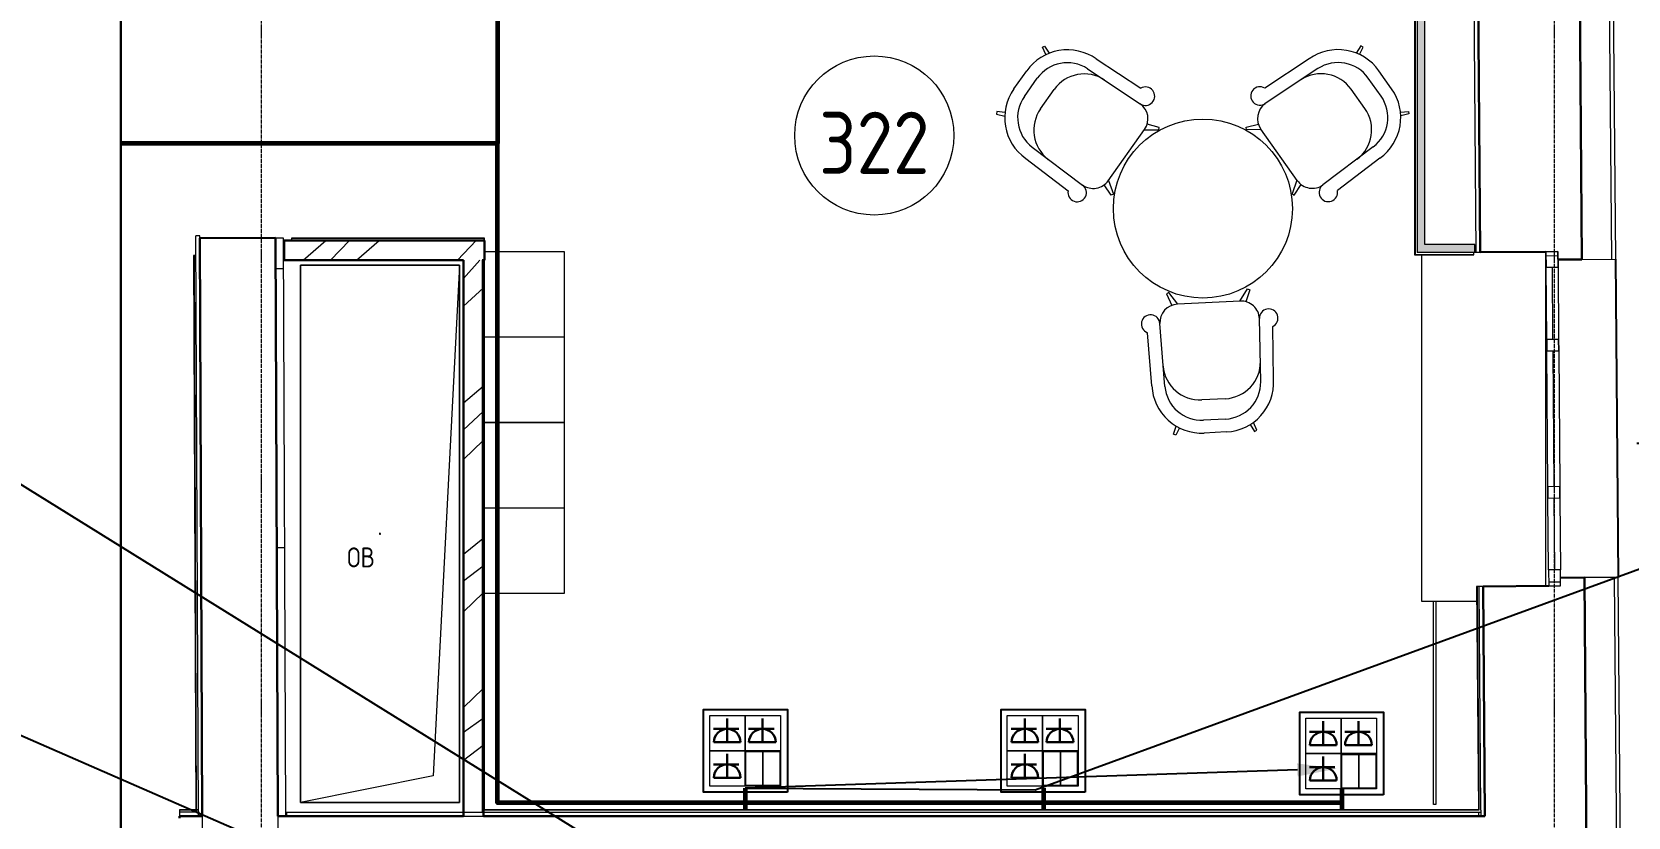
# Model space of a CAD drawing. Header units: millimetres. Extents: x -32 to 417638015, y -35 to 175284279.
# Drawn here: x 417179595 to 417187618, y 175252290 to 175256237 of the extents above; entities that cross this region are included whole.
import ezdxf
from ezdxf import colors
from ezdxf.entities.mleader import LeaderData, LeaderLine
from ezdxf.math import Vec2, Vec3

# ---------------------------------------------------------------- set-up
doc = ezdxf.new("R2010")
doc.units = ezdxf.units.MM
doc.linetypes.add('ADSK_Линия сетки', pattern=[25, 20, -2.5, 0, -2.5])
for name, color, linetype, lineweight in [('_ Окна', 7, 'Continuous', 9), ('_ЭМ_В полу', 26, 'Кабель в трубе', 60), ('_ЭМ_гофра', 5, 'Continuous', 60), ('_ЭМ_ТХобщее_слой', 7, 'Continuous', 30), ('Аннотация', 7, 'Continuous', 18), ('Обобщенные модели', 7, 'Continuous', 18), ('Окна', 7, 'Continuous', 9), ('Оси', 253, 'Continuous', 9), ('Перекрытие', 7, 'Continuous', 18), ('Стены внутренние', 7, 'Continuous', 18), ('Стены наружные', 7, 'Continuous', 18), ('Стены несущие', 7, 'Continuous', 30), ('Стены отделка', 7, 'Continuous', 30), ('Стены штриховка', 7, 'Continuous', 9), ('ТХ', 5, 'Continuous', 0), ('ШТРИХОВКА', 252, 'Continuous', 15), ('Электро', 250, 'Continuous', 25), ('ЭМ_Лоток 1_2', 162, 'Continuous', 30), ('ЭОМ_Кабель для СУП', 150, 'Continuous', 9)]:
    doc.layers.add(name, color=color, linetype=linetype, lineweight=lineweight)
for name, color, linetype in [('_ЭМ_Надписи', 7, 'Continuous'), ('ВНУТРЯНКА', 1, 'Continuous'), ('ЭОМ_Лотки рабочие', 5, 'Continuous')]:
    doc.layers.add(name, color=color, linetype=linetype)
doc.layers.add('PDF _ЭОМ _розетки', color=7, linetype='Continuous', true_color=0xeb0000)
doc.layers.add('Линии', color=7, linetype='Continuous', lineweight=9, true_color=0x00a600)
doc.styles.add('GOST Common', font='GOST_Common.ttf', dxfattribs={"width": 0.9, "height": 349.9999999999996})
doc.styles.add('GOST Common_4', font='GOST_Common.ttf', dxfattribs={"width": 0.9, "height": 199.9999999999999})
doc.styles.add('ЭОМ', font='isocpeur.ttf', dxfattribs={"width": 0.85, "height": 250})
doc.linetypes.add('Cable in the tray', pattern='A,5,[130,ltypeshp.shx,S=1,R=0,X=0,Y=0],1.5,[130,ltypeshp.shx,S=1.5,R=90,X=0,Y=-1],1,[130,ltypeshp.shx,S=1,R=0,X=0.5,Y=0],5', length=12.5)
doc.linetypes.add('Кабель в трубе', pattern='A,8,[133,ltypeshp.shx,S=1,R=0,X=10,Y=1.3],-3,[130,ltypeshp.shx,S=1.5,R=-45,X=-1.5,Y=0],8', length=19)
pattern_1 = [(45, (507.3426762534655, 158.9018102923892), (-381.6608851454391, 381.6608851454391), []), (45, (642.280676253431, 158.9018102923892), (0, 763.3217702908781), []), (45, (372.4046762534417, 158.9018102923892), (0, 763.3217702908781), [])]

# ---------------------------------------------------------------- blocks, each defined once
blk = doc.blocks.new('ТХ 3 этаж')
at = {"color": 8, "linetype": 'Continuous', "lineweight": 18}
for p, q in [((60293.27921065115, 24500.66796244739), (60304.51111787587, 24506.67214218201)), ((60310.90758052462, 24463.71810077346), (60293.27921065115, 24500.66796244739)), ((60304.51111787587, 24506.67214218201), (60327.99855019491, 24471.10585371801)), ((61893.7961666318, 24507.52319451264), (61870.30873431276, 24471.95690604864)), ((61887.39970398304, 24464.56915310409), (61905.02807385652, 24501.51901477802)), ((61905.02807385652, 24501.51901477802), (61893.7961666318, 24507.52319451264)), ((60520.64477244919, 24392.62479404488), (60784.67390108196, 24217.2372313824)), ((60563.75928009159, 24442.01661772846), (60787.52758590489, 24294.86242215749)), ((61634.54800441608, 24442.86767005909), (61410.77969860278, 24295.71347448812)), ((61677.66251205848, 24393.47584637551), (61413.63338342571, 24218.08828371303)), ((60149.89726463953, 24291.47676959343), (60214.30282572222, 24382.38518823049)), ((60202.99561198725, 24254.00345701497), (60267.26430011776, 24344.7186795458)), ((61995.31167252042, 24254.85450934561), (61931.0429843899, 24345.56973187643)), ((62048.41001986814, 24292.32782192406), (61984.00445878545, 24383.23624056112)), ((60284.21981367881, 24191.98885755538), (60352.70553259441, 24288.65641702065)), ((61914.08747082886, 24192.83990988601), (61845.60175191326, 24289.50746935129)), ((60064.49847018829, 24177.74405680055), (60062.55883675531, 24165.15661320265)), ((60062.55883675531, 24165.15661320265), (60103.90149145975, 24154.79296258779)), ((60105.20339366555, 24173.36673949193), (60064.49847018829, 24177.74405680055)), ((62093.10389084212, 24174.21779182256), (62133.80881431937, 24178.59510913119)), ((62135.74844775235, 24166.00766553328), (62094.40579304792, 24155.64401491842)), ((62133.80881431937, 24178.59510913119), (62135.74844775235, 24166.00766553328)), ((60624.27719264364, 23830.23506214382), (60806.75961571088, 24087.80891494924)), ((60805.59366874583, 24086.16318136628), (60879.04263448482, 24085.67425186257)), ((60880.98226791792, 24098.26169546047), (60819.57722853025, 24113.65452349128)), ((60879.04263448482, 24085.67425186257), (60880.98226791792, 24098.26169546047)), ((61317.32501658975, 24099.11274779111), (61378.73005597742, 24114.50557582197)), ((61319.26465002284, 24086.5253041932), (61317.32501658975, 24099.11274779111)), ((61392.71361576184, 24087.01423369691), (61319.26465002284, 24086.5253041932)), ((61574.03009186403, 23831.08611447446), (61391.54766879679, 24088.65996727988)), ((60241.82766645445, 23999.07458240242), (60494.84887621072, 23808.14934751467)), ((61956.47961805321, 23999.92563473305), (61703.45840829695, 23809.0003998453)), ((60209.52869413757, 23942.0203152239), (60422.5627397694, 23779.71471654536)), ((61988.7785903701, 23942.87136755453), (61775.74454473826, 23780.565768876)), ((60625.44313960866, 23831.88079572696), (60650.26189402206, 23762.75034621608)), ((61572.86414489901, 23832.73184805759), (61548.04539048561, 23763.60139854671)), ((60639.02998679754, 23756.74616648117), (60604.14478852006, 23809.57173754432)), ((60650.26189402206, 23762.75034621608), (60639.02998679754, 23756.74616648117)), ((61548.04539048561, 23763.60139854671), (61559.27729771013, 23757.5972188118)), ((61559.27729771013, 23757.5972188118), (61594.16249598761, 23810.42278987495)), ((60928.76339095135, 23267.22355068231), (60917.66922797516, 23260.96851574688)), ((60973.77513351287, 23209.18104339868), (60928.76339095135, 23267.22355068231)), ((61285.01815385694, 23224.72218498908), (61324.02400439093, 23286.95990059891)), ((61335.68608929517, 23281.84114197246), (61315.71966543485, 23221.76735455036)), ((61324.02400439093, 23286.95990059891), (61335.68608929517, 23281.84114197246)), ((60917.66922797516, 23260.96851574688), (60943.5206847825, 23203.18252957438)), ((61287.03254069615, 23224.82276835665), (60971.76074667374, 23209.08046003128)), ((60908.97338723569, 22795.76197365753), (60883.66383911583, 23111.72337110544)), ((61390.6809825953, 22819.8148373536), (61384.38962962208, 23136.72586079908)), ((60843.49758067136, 22799.12824322277), (60820.87671444906, 23065.98945878627)), ((61455.4957690677, 22829.68684173666), (61451.42030249552, 23097.474075437)), ((61212.82456524827, 22733.90729104611), (61094.50294772207, 22727.99919707782)), ((61214.27481864113, 22631.72569656034), (61103.23889383377, 22626.18139543146)), ((60952.9017893776, 22555.36469883606), (60966.34474089365, 22595.81105103972)), ((60964.56387428171, 22550.24594020925), (60952.9017893776, 22555.36469883606)), ((60982.71576296618, 22586.94145273196), (60964.56387428171, 22550.24594020925)), ((61217.63411866124, 22566.82270163688), (61106.36172077098, 22561.26659281633)), ((61338.10740528951, 22604.68704531528), (61359.82448772161, 22569.98229012603)), ((61370.91865069774, 22576.23732506158), (61353.51343667868, 22615.14335129177)), ((61359.82448772161, 22569.98229012603), (61370.91865069774, 22576.23732506158))]:
    blk.add_line(p, q, dxfattribs=at)
for centre, radius, start, end in [((60418.84676765588, 24237.47267579485), 250.6748101469468, 54.68370956190167, 144.6837095628657), ((61779.46051685179, 24238.32372812548), 250.6748101469469, 35.31629043713436, 125.3162904380984), ((60418.77833117978, 24237.3760777415), 185.6850445532813, 56.72911805275154, 144.6837095628657), ((61779.52895332788, 24238.22713007213), 185.6850445532814, 35.31629043713436, 123.2708819472485), ((60504.21956365631, 24181.31381521659), 185.6850445532813, 56.72911805275154, 144.6837095628657), ((61694.08772085136, 24182.16486754722), 185.6850445532814, 35.31629043713436, 123.2708819472485), ((60354.44120657313, 24146.56425715768), 250.6748101469753, 144.6837095628657, 234.6837095619017), ((60354.50964304917, 24146.66085521074), 185.6850445533098, 144.6837095628657, 232.6383010803621), ((60811.50955153294, 24255.11573914782), 46.42126113829191, 234.6837095619017, 121.1055310819368), ((61386.79773297472, 24255.96679147845), 46.42126113829192, 58.89446891806319, 305.3162904380983), ((61843.7976414585, 24147.51190754137), 185.6850445533098, 307.3616989196379, 35.31629043713436), ((61843.86607793454, 24147.41530948831), 250.6748101469753, 305.3162904380983, 35.31629043713436), ((60435.73384474081, 24084.64625575108), 185.6850445533098, 144.6837095628657, 232.6383010803621), ((60731.00260017984, 24141.48021585133), 92.84252227664066, 324.6837095628657, 54.68370956190167), ((61467.30468432783, 24142.33126818202), 92.8425222766407, 125.3162904380984, 215.3162904371343), ((61762.57343976686, 24085.49730808171), 185.6850445533098, 307.3616989196379, 35.31629043713436), ((60548.52017711267, 23883.90636304585), 92.84252227671172, 234.6837095619017, 324.6837095628657), ((61649.78710739499, 23884.75741537649), 92.84252227671175, 215.3162904371343, 305.3162904380983), ((60468.01322575947, 23770.27083974931), 46.42126113837718, 168.2618880432231, 54.68370956190167), ((61730.2940587482, 23771.12189207994), 46.42126113837719, 125.3162904380984, 11.73811195677688), ((60976.39083735773, 23116.35346178937), 92.84252227664068, 92.8585472988903, 182.8585472972248), ((61291.66263138014, 23132.09577011486), 92.84252227671173, 2.858547297224846, 92.8585472988903), ((61430.75312874303, 23139.04090614081), 46.42126113837718, 296.4367257740993, 182.8585472972248), ((60837.30033999501, 23109.40832576348), 46.42126113829192, 2.858547297224846, 249.2803688155149), ((61085.24276635409, 22913.45319356141), 185.6850445532814, 184.9039557861456, 272.8585472988903), ((61203.56438388045, 22919.36128752993), 185.6850445533098, 272.8585472988903, 0.8131388147195379), ((61093.86047592433, 22811.62948806933), 250.6748101469469, 182.8585472972248, 272.8585472988903), ((61093.97871246595, 22811.63539191528), 185.6850445532814, 184.9039557861456, 272.8585472988903), ((61205.01463727333, 22817.17969304399), 185.6850445533098, 272.8585472988903, 0.8131388147195379), ((61205.13287381467, 22817.18559688982), 250.6748101469753, 272.8585472988903, 2.858547297224846)]:
    blk.add_arc(centre, radius, start, end, dxfattribs=at)
at = {"layer": 'ТХ', "color": 8}
for p, q in [((57490.10884696437, 23044.63719221792), (57890.10884696437, 23044.63719221792)), ((57490.10884696437, 22184.63719221792), (57890.10884696437, 22184.63719221792))]:
    blk.add_line(p, q, dxfattribs=at)
for points in [[(57490.10884696437, 22614.63719221792), (57490.10884696437, 23474.63719221792), (57890.10884696437, 23474.63719221792), (57890.10884696437, 22614.63719221792)], [(57490.10884696437, 21754.63719221792), (57490.10884696437, 22614.63719221792), (57890.10884696437, 22614.63719221792), (57890.10884696437, 21754.63719221792)]]:
    blk.add_lwpolyline(points, close=True, dxfattribs=at)
blk.add_circle((61099.97568895406, 23690.21557389852), 450, dxfattribs=at)
blk = doc.blocks.new('План 3 этажа')
at = {"layer": 'Стены внутренние'}
for points in [[(55188.19472428726, 23588.35624628481), (55205.23716184869, 23588.35624628481), (55205.23716184869, 25943.30954436489), (55165.23716184875, 25943.30954436489), (55165.23716184875, 23588.35624628481)], [(55205.23716184869, 23588.35624628481), (55455.03544209868, 23588.74667752424), (55455.03544209868, 23628.35624628482), (55205.23716184869, 23628.35624628482)]]:
    blk.add_hatch(color=8, dxfattribs=at).paths.add_polyline_path(points)
at = {"layer": 'Стены внутренние', "lineweight": 9}
h = blk.add_hatch(dxfattribs=at)
h.set_pattern_fill('FP_1', color=8, style=0, pattern_type=2)
h.set_pattern_definition(pattern_1)
h.paths.add_polyline_path([(49489.60819975153, 23548.35624628481), (50479.21359309397, 23548.35624628481), (50479.21359309397, 23648.35624628479), (49471.70544925111, 23648.35624628481), (49471.70544925111, 23548.35624628481), (49480.22574752889, 23548.35624628481)])
h = blk.add_hatch(dxfattribs=at)
h.set_pattern_fill('FP_1', color=8, style=0, pattern_type=2)
h.set_pattern_definition(pattern_1)
h.paths.add_polyline_path([(50373.21359309397, 20754.47435484625), (50473.21359309397, 20754.47435484625), (50470.44617158605, 22274.47435484625), (50473.21359309397, 23548.35624628481), (50373.21359309397, 23548.35624628481), (50373.21359309397, 21881.00172603939)])
at = {"layer": '_ Окна', "color": 8, "lineweight": 18}
for p, q in [((55813.2985955655, 23591.57728544604), (55873.2966333274, 23592.06253251835)), ((55813.94559166192, 23511.5799017635), (55813.2985955655, 23591.57728544604)), ((55873.2966333274, 23592.06253251835), (55873.94362942382, 23512.06514883581)), ((55873.94362942382, 23512.06514883581), (55813.94559166192, 23511.5799017635)), ((55816.85707409579, 23151.59167519208), (55876.85511185769, 23152.07692226439)), ((55817.34232116811, 23091.59363743017), (55816.85707409579, 23151.59167519208)), ((55876.85511185769, 23152.07692226439), (55877.34035893001, 23092.07888450249)), ((55877.34035893001, 23092.07888450249), (55817.34232116811, 23091.59363743017)), ((55822.84178798764, 22411.6158761286), (55882.83982574955, 22412.10112320091)), ((55823.32703505996, 22351.6178383667), (55822.84178798764, 22411.6158761286)), ((55882.83982574955, 22412.10112320091), (55883.32507282186, 22352.10308543901)), ((55883.32507282186, 22352.10308543901), (55823.32703505996, 22351.6178383667)), ((55886.23655525574, 21992.11485886759), (55826.23851749383, 21991.62961179527)), ((55826.23851749383, 21991.62961179527), (55826.88551359025, 21911.63222811274)), ((55886.88355135216, 21912.11747518505), (55886.23655525574, 21992.11485886759)), ((55826.88551359025, 21911.63222811274), (55886.88355135216, 21912.11747518505))]:
    blk.add_line(p, q, dxfattribs=at)
at = {"layer": '_ Окна', "color": 8}
for p, q in [((55813.46034458961, 23571.5779395254), (55873.45838235151, 23572.06318659772)), ((55843.94461054286, 23511.82252529966), (55846.85609297673, 23151.83429872823)), ((55847.34134004904, 23091.83626096633), (55852.84080686857, 22411.85849966476)), ((55853.32605394089, 22351.86046190285), (55856.23753637476, 21991.87223533143)), ((55826.72376456614, 21931.63157403337), (55886.72180232805, 21932.11682110568))]:
    blk.add_line(p, q, dxfattribs=at)
at = {"layer": 'Линии', "color": 8}
blk.add_circle((52437.451565318, 24175.80162596138), 400, dxfattribs=at)
at = {"layer": 'Обобщенные модели', "color": 8}
for p, q in [((49553.21359309391, 20823.3262696), (49553.21359309391, 23523.32626960001)), ((49553.21359309391, 23523.32626960001), (50353.21359309391, 23523.32626960001)), ((50353.21359309391, 23523.32626960001), (49553.21359309391, 23523.32626960001)), ((49553.21359309391, 23523.32626960001), (49553.21359309391, 20823.3262696)), ((50353.21359309391, 23523.32626960001), (50219.88025976058, 20956.65960293334)), ((50353.21359309391, 23523.32626960001), (50353.21359309391, 20823.3262696)), ((50353.21359309391, 20823.3262696), (50353.21359309391, 23523.32626960001)), ((50219.88025976058, 20956.65960293334), (49553.21359309391, 20823.3262696)), ((50353.21359309391, 20823.3262696), (49553.21359309391, 20823.3262696)), ((49553.21359309391, 20823.3262696), (50353.21359309391, 20823.3262696))]:
    blk.add_line(p, q, dxfattribs=at)
for radius, start, end in [(2.500000000000002, 0, 180), (2.499999999999998, 119.9999999999582, 180), (2.500000000000002, 180, 0), (2.499999999999999, 240.0000000000418, 345.0000000000325), (2.500000000000002, 14.99999999996748, 90)]:
    blk.add_arc((49953.21359309391, 22173.32626960001), radius, start, end, dxfattribs=at)
at = {"layer": 'Окна', "color": 8}
for p, q in [((55873.2966333274, 23592.06253251835), (55813.2985955655, 23591.57728544604)), ((55813.2985955655, 23591.57728544604), (55813.94559166192, 23511.5799017635)), ((55873.94362942382, 23512.06514883581), (55873.2966333274, 23592.06253251835)), ((55816.8570740957, 23151.59167519208), (55813.94559166182, 23511.5799017635)), ((55873.94362942382, 23512.06514883581), (55876.85511185769, 23152.07692226439)), ((55816.85707409579, 23151.59167519208), (55817.34232116811, 23091.59363743017)), ((55877.34035893001, 23092.07888450249), (55876.85511185769, 23152.07692226439)), ((55822.84178798755, 22411.6158761286), (55817.34232116801, 23091.59363743017)), ((55877.34035893001, 23092.07888450249), (55882.83982574954, 22412.10112320091)), ((55822.84178798764, 22411.6158761286), (55823.32703505996, 22351.6178383667)), ((55883.32507282186, 22352.10308543901), (55882.83982574955, 22412.10112320091)), ((55826.23851749374, 21991.62961179527), (55823.32703505986, 22351.6178383667)), ((55883.32507282186, 22352.10308543901), (55886.23655525573, 21992.11485886759)), ((55826.23851749383, 21991.62961179527), (55826.88551359025, 21911.63222811274)), ((55886.88355135216, 21912.11747518505), (55886.23655525574, 21992.11485886759)), ((55826.88551359025, 21911.63222811274), (55886.88355135216, 21912.11747518505))]:
    blk.add_line(p, q, dxfattribs=at)
at = {"layer": 'Оси', "color": 8, "linetype": 'ADSK_Линия сетки'}
for p, q in [((49356.9080292919, -3523.687778418685), (49356.90802929195, 43515.24606842788)), ((55856.9080292919, -3523.687778418695), (55856.90802929195, 43515.24606842787))]:
    blk.add_line(p, q, dxfattribs=at)
at = {"layer": 'Перекрытие', "color": 8}
for p, q in [((55812.65357618191, 23587.77212219906), (55451.31753141939, 23587.77212219906)), ((55812.65357618191, 21911.32677458203), (55812.65357618191, 23587.77212219906)), ((55188.1947242872, 23576.51670086565), (55188.1947242872, 21834.47435484622)), ((55188.1947242872, 21834.47435484622), (55465.49770530901, 21834.47435484622))]:
    blk.add_line(p, q, dxfattribs=at)
at = {"layer": 'Стены внутренние', "color": 8}
for p, q in [((55248.1947242872, 20812.95953487952), (55248.1947242872, 21834.47435484623)), ((55260.1947242872, 21834.47435484623), (55260.1947242872, 20812.95953487952)), ((55260.1947242872, 20812.95953487952), (55248.1947242872, 20812.95953487952))]:
    blk.add_line(p, q, dxfattribs=at)
at = {"layer": 'Стены наружные', "color": 8}
for p, q in [((55463.31319965032, 23588.35624628479), (55455.03544209857, 23588.35624628479)), ((56163.37972796295, 23554.40734378103), (56164.37969541835, 23554.41541150595)), ((56176.2880878399, 21954.45941486538), (56163.37972804252, 23554.40733391789)), ((56163.61064722383, 23554.40920152658), (56176.55056915223, 21954.46152787582)), ((56164.37969541835, 23554.41541150595), (56177.2880552953, 21954.4674825903)), ((56177.2880552953, 21954.4674825903), (56176.2880878399, 21954.45941486538))]:
    blk.add_line(p, q, dxfattribs=at)
at = {"layer": 'Стены несущие', "color": 8}
for p, q in [((55973.71298948245, 26013.95385035579), (55993.61620689841, 23553.03433482169)), ((55464.25535283459, 25944.83137599907), (55483.30938787409, 23588.90842654831)), ((49428.22687452205, 23660.88539174968), (49048.23011295637, 23659.31657066345)), ((49048.23011295637, 23659.31657066345), (49060.22278810857, 20754.47435484624)), ((49440.22602657048, 20754.47435484624), (49428.22687452205, 23660.88539174968)), ((49471.70544925105, 23648.35624628478), (49471.70544925105, 23548.35624628478)), ((49471.70544925105, 23648.35624628478), (50479.21359309391, 23648.35624628478)), ((50479.21359309391, 23548.35624628478), (50479.21359309391, 23648.35624628478)), ((55483.30938787409, 23588.90842654831), (55813.29859556555, 23591.57728544604)), ((49471.70544925105, 23548.35624628478), (50373.21359309391, 23548.35624628478)), ((50373.21359309391, 23548.35624628479), (50373.21359309391, 20754.47435484623)), ((50479.21359309391, 23548.35624628478), (50467.21359309391, 23548.35624628479)), ((50473.21359309391, 20754.47435484623), (50473.21359309391, 23548.35624628479)), ((55873.62013137568, 23552.06384067708), (55993.61620689847, 23553.0343348217)), ((55826.8855135903, 21911.63222811273), (55496.89630589884, 21908.96336921501)), ((55506.23348483228, 20754.47435484622), (55496.89630589884, 21908.96336921501)), ((56006.55612882681, 21953.08666117094), (55886.56005330395, 21952.11616702632)), ((55886.89163880335, 21911.11750788902), (55886.88355135219, 21912.11747518504)), ((56006.55612882681, 21953.08666117094), (56026.24905814702, 19518.16807141288)), ((48945.84267625352, 20754.47435484624), (48945.84267625352, 20744.47435484624)), ((49060.22278810857, 20754.47435484624), (48945.84267625352, 20754.47435484624)), ((50373.21359309391, 20754.47435484623), (49440.22602657048, 20754.47435484624)), ((55506.23348483228, 20754.47435484622), (50473.21359309391, 20754.47435484623))]:
    blk.add_line(p, q, dxfattribs=at)
at = {"layer": 'Стены отделка', "color": 8, "lineweight": 9}
for p, q in [((56163.61064722383, 23554.40920152658), (56143.70742980781, 26015.32871706067)), ((55153.23716184864, 25953.30954436486), (55153.23716184864, 23578.35624628479)), ((55165.23716184864, 25943.30954436486), (55165.23716184864, 23588.35624628478)), ((55463.3100419534, 23588.74667752421), (55444.25600691396, 25944.66962697496)), ((55205.23716184864, 23628.35624628478), (55205.23716184864, 25903.30954436486)), ((49048.17830179218, 23671.86616907132), (49028.17847223609, 23671.78359954047)), ((49040.22301842191, 20754.37728386947), (49028.17847223609, 23671.78359954047)), ((49048.23011295637, 23659.31657066345), (49048.17830179218, 23671.86616907132)), ((49468.23252141307, 23659.60018279079), (49428.23286230088, 23659.43504372908)), ((49480.22574752889, 20754.62451365923), (49468.23252141307, 23659.60018279079)), ((50477.21359309391, 23660.35624628479), (49508.22974088776, 23660.35624628478)), ((49508.22974088776, 23660.35624628478), (49508.27928302845, 23648.35624628478)), ((50479.21359309391, 23648.35624628478), (50479.21359309391, 23658.35624628479)), ((55455.03544209857, 23588.35624628478), (55165.23716184864, 23588.35624628479)), ((55455.03544209857, 23628.35624628478), (55205.23716184864, 23628.35624628478)), ((55451.4098597783, 23576.35624628479), (55451.31280718982, 23588.35624628479)), ((55455.03544209857, 23588.35624628478), (55455.03544209857, 23628.35624628478)), ((55463.3100419534, 23588.74667752421), (55483.30938787403, 23588.90842654831)), ((49028.59132164955, 23571.78402565025), (49016.59142391587, 23571.73448393173)), ((49016.59142391587, 23571.73448393173), (49028.13994516147, 20774.47435484624)), ((49468.86992565758, 23505.20937885257), (49428.87026654545, 23505.04423979086)), ((50467.21359309391, 23548.35624628479), (50467.21359309391, 20774.47435484623)), ((50479.21359309391, 20786.47435484623), (50479.21359309391, 23548.35624628478)), ((55155.23716184864, 23576.35624628478), (55451.4098597783, 23576.35624628479)), ((55993.61620689841, 23553.03433482169), (56163.61064722383, 23554.40920152658)), ((49434.65013370523, 22105.0561708647), (49474.64979281742, 22105.22130992641)), ((55496.89630589884, 21908.96336921501), (55464.89735242579, 21908.70457077644)), ((55464.89735242579, 21908.70457077644), (55473.97363136848, 20786.47435484621)), ((55476.89695997821, 21908.8016201909), (55476.90504742943, 21907.80165289488)), ((56176.55056915223, 21954.46152787582), (56006.55612882675, 21953.08666117094)), ((56196.2434984725, 19519.54293811776), (56176.55056915223, 21954.46152787582)), ((48945.84267625352, 20786.47435484624), (48945.84267625352, 20754.47435484624)), ((49040.09050528798, 20786.47435484624), (48945.84267625352, 20786.47435484624)), ((55473.97363136848, 20786.47435484622), (50479.21359309391, 20786.47435484623)), ((55485.99019926036, 20784.47435484622), (55486.23675527191, 20753.98910777391)), ((49043.73517087573, 20774.47435484624), (49040.14004742872, 20774.47435484624)), ((49040.22301842191, 20754.37728386947), (49060.222847978, 20754.45985340033)), ((49043.73517087573, 20754.47435484624), (49043.73517087573, 20774.47435484624)), ((49440.22602657048, 20754.47435484624), (49440.2260884167, 20754.45937459751)), ((49440.2260884167, 20754.45937459751), (49480.22574752889, 20754.62451365923)), ((49483.73932549142, 20774.47435484624), (49483.73932549142, 20754.47435484624)), ((49483.73932549142, 20774.47435484624), (55486.0710764174, 20774.47435484622)), ((50373.21359309391, 20754.47435484623), (50473.21359309391, 20754.47435484623)), ((55476.23250368104, 20754.47435484622), (55476.23250368104, 20774.47435484622)), ((55486.23675527191, 20753.98910777391), (55506.23610119254, 20754.15085679802))]:
    blk.add_line(p, q, dxfattribs=at)
at = {"layer": 'Стены штриховка', "color": 8}
for p, q in [((56143.6113013032, 23554.24745250248), (56123.70808388718, 26015.16696803657)), ((55155.23716184864, 25955.30954436486), (55155.23716184864, 23576.35624628479)), ((50479.21359309391, 23658.35624628479), (49508.23799791123, 23658.35624628478)), ((50477.21359309391, 23648.35624628478), (50477.21359309391, 23660.35624628479)), ((50479.21359309391, 23660.35624628479), (50477.21359309391, 23660.35624628479)), ((50479.21359309391, 23658.35624628479), (50479.21359309391, 23660.35624628479)), ((49018.59140687151, 23571.74274088482), (49030.13996220601, 20774.47435484624)), ((50477.21359309391, 20784.47435484623), (50477.21359309391, 23548.35624628478)), ((55153.23716184864, 23578.35624628479), (55451.39368434687, 23578.35624628479)), ((55153.23716184864, 23578.35624628479), (55153.23716184864, 23576.35624628479)), ((55153.23716184864, 23576.35624628479), (55155.23716184864, 23576.35624628478)), ((55466.89728701784, 21908.72074567885), (55475.98987221002, 20784.47435484622)), ((55485.99019926036, 20784.47435484622), (55476.90504742938, 21907.80165289487)), ((56156.55122323154, 21954.29977885172), (56176.24415255175, 19519.38118909366)), ((49040.09876231145, 20784.47435484624), (48945.84267625352, 20784.47435484624)), ((55475.98987220996, 20784.47435484622), (50477.21359309391, 20784.47435484623)), ((49040.14004742872, 20774.47435484624), (48945.84267625352, 20774.47435484624)), ((49060.22278810857, 20754.47435484624), (49062.32832908921, 20244.47435484624)), ((49440.2260884167, 20754.45937459751), (49442.33156755113, 20244.47435484624))]:
    blk.add_line(p, q, dxfattribs=at)
at = {"layer": 'ЭОМ_Лотки рабочие'}
blk.add_blockref('ТХ 3 этаж', (-7010.895253870607, 118.5421783487909), dxfattribs=at)
at = {"layer": 'Аннотация', "color": 8, "lineweight": 9, "line_spacing_factor": 1.022765581104984}
for s, insert, char_height, width, attachment_point, style in [('322', (52437.451565318, 24138.85350570263), 312.5000000000001, 520.2111192702771, 5, 'GOST Common'), ('\\pxt3.6,7.2,10.8,14.4,18,21.6,25.2,28.8,32.4,36,39.6,43.2,46.8,50.4,54,57.6,61.2,64.8,68.4,72,75.6,79.2,82.8,86.4,90,93.6,97.2,100.8,104.4,108,111.6,115.2;{ОВ}', (49788.05499140511, 22104.76792854408), 100, 156.348, 1, 'GOST Common_4')]:
    blk.add_mtext(s, dxfattribs=dict(at, insert=insert, char_height=char_height, width=width, attachment_point=attachment_point, style=style))
blk = doc.blocks.new('_ЭМ_ТХ2_3 этаж_нов')
at = {"color": 8, "linetype": 'Continuous', "lineweight": 18}
for p, q in [((59275.47592748886, 24465.30833050415), (59286.70783471356, 24471.31251023876)), ((59286.70783471356, 24471.31251023876), (59310.19526703261, 24435.74622177479)), ((60875.99288346951, 24472.16356256939), (60852.50545115046, 24436.59727410542)), ((60887.22479069421, 24466.15938283478), (60875.99288346951, 24472.16356256939)), ((59293.10429736233, 24428.35846883023), (59275.47592748886, 24465.30833050415)), ((59545.9559969293, 24406.65698578521), (59769.72430274259, 24259.50279021425)), ((60616.74472125378, 24407.50803811584), (60392.97641544048, 24260.35384254488)), ((60869.59642082074, 24429.20952116086), (60887.22479069421, 24466.15938283478)), ((59132.09398147722, 24256.11713765019), (59196.49954255992, 24347.02555628728)), ((59185.19232882496, 24218.64382507177), (59249.46101695547, 24309.35904760259)), ((59502.84148928689, 24357.26516210166), (59766.87061791965, 24181.87759943915)), ((60659.85922889618, 24358.1162144323), (60395.83010026342, 24182.72865176979)), ((60977.50838935811, 24219.4948774024), (60913.2397012276, 24310.21009993323)), ((61030.60673670585, 24256.96818998082), (60966.20117562315, 24347.87660861791)), ((59266.41653051651, 24156.62922561217), (59334.9022494321, 24253.29678507743)), ((60896.28418766656, 24157.4802779428), (60827.79846875097, 24254.14783740807)), ((59046.69518702599, 24142.38442485734), (59044.75555359302, 24129.7969812594)), ((59044.75555359302, 24129.7969812594), (59086.09820829745, 24119.43333064455)), ((59087.40011050326, 24138.00710754868), (59046.69518702599, 24142.38442485734)), ((59863.17898475561, 24062.90206351725), (59801.77394536795, 24078.29489154808)), ((60299.52173342746, 24063.75311584789), (60360.92677281512, 24079.14594387871)), ((61075.30060767981, 24138.85815987931), (61116.00553115708, 24143.23547718797)), ((61117.94516459005, 24130.64803359003), (61076.60250988562, 24120.28438297518)), ((61116.00553115708, 24143.23547718797), (61117.94516459005, 24130.64803359003)), ((59606.47390948134, 23794.87543020062), (59788.95633254859, 24052.44928300604)), ((59787.79038558352, 24050.80354942306), (59861.23935132253, 24050.31461991934)), ((59861.23935132253, 24050.31461991934), (59863.17898475561, 24062.90206351725)), ((60301.46136686054, 24051.16567224997), (60299.52173342746, 24063.75311584789)), ((60374.91033259955, 24051.65460175369), (60301.46136686054, 24051.16567224997)), ((60556.22680870173, 23795.72648253126), (60373.74438563448, 24053.30033533667)), ((59191.72541097527, 23906.66068328068), (59404.7594566071, 23744.35508460211)), ((59224.02438329216, 23963.71495045918), (59477.04559304842, 23772.78971557144)), ((60938.67633489092, 23964.56600278981), (60685.65512513465, 23773.64076790207)), ((60970.9753072078, 23907.51173561131), (60757.94126157597, 23745.20613693275)), ((59621.22670363524, 23721.38653453793), (59586.34150535776, 23774.21210560108)), ((59607.63985644635, 23796.52116378373), (59632.45861085975, 23727.39071427287)), ((60555.06086173672, 23797.37221611437), (60530.24210732332, 23728.2417666035)), ((60541.47401454784, 23722.23758686856), (60576.35921282531, 23775.06315793171)), ((59632.45861085975, 23727.39071427287), (59621.22670363524, 23721.38653453793)), ((60530.24210732332, 23728.2417666035), (60541.47401454784, 23722.23758686856)), ((59910.96010778905, 23231.86391873906), (59899.86594481287, 23225.60888380364)), ((59899.86594481287, 23225.60888380364), (59925.7174016202, 23167.82289763116)), ((59955.97185035057, 23173.82141145549), (59910.96010778905, 23231.86391873906)), ((60269.22925753385, 23189.46313641342), (59953.95746351144, 23173.72082808807)), ((60267.21487069465, 23189.36255304588), (60306.22072122863, 23251.60026865568)), ((60317.88280613287, 23246.48151002923), (60297.91638227255, 23186.40772260712)), ((60306.22072122863, 23251.60026865568), (60317.88280613287, 23246.48151002923)), ((59825.69429750906, 22763.76861127953), (59803.07343128676, 23030.62982684305)), ((59891.17010407338, 22760.4023417143), (59865.86055595354, 23076.36373916222)), ((60372.877699433, 22784.45520541039), (60366.58634645977, 23101.36622885583)), ((60437.69248590541, 22794.32720979342), (60433.61701933322, 23062.11444349378)), ((60195.02128208597, 22698.5476591029), (60076.69966455976, 22692.63956513462)), ((59935.0985062153, 22520.00506689284), (59948.54145773135, 22560.45141909649)), ((59964.91247980388, 22551.58182078874), (59946.7605911194, 22514.88630826603)), ((60196.47153547883, 22596.3660646171), (60085.43561067146, 22590.82176348825)), ((60320.30412212721, 22569.32741337208), (60342.02120455931, 22534.62265818279)), ((60353.11536753544, 22540.87769311832), (60335.71015351638, 22579.78371934856)), ((59946.7605911194, 22514.88630826603), (59935.0985062153, 22520.00506689284)), ((60199.83083549894, 22531.46306969363), (60088.55843760868, 22525.9069608731)), ((60342.02120455931, 22534.62265818279), (60353.11536753544, 22540.87769311832))]:
    blk.add_line(p, q, dxfattribs=at)
for centre, radius, start, end in [((59401.04348449358, 24202.11304385163), 250.6748101469468, 54.68370956286564, 144.6837095645382), ((59400.97504801748, 24202.01644579828), 185.6850445532813, 56.72911805344314, 144.6837095645382), ((60761.65723368949, 24202.96409618226), 250.6748101469469, 35.3162904354618, 125.3162904371344), ((60761.72567016559, 24202.86749812891), 185.6850445532814, 35.3162904354618, 123.2708819465569), ((59486.41628049401, 24145.95418327338), 185.6850445532813, 56.72911805344314, 144.6837095645382), ((60676.28443768906, 24146.80523560402), 185.6850445532814, 35.3162904354618, 123.2708819465569), ((59336.63792341083, 24111.20462521447), 250.6748101469753, 144.6837095645382, 234.6837095628656), ((59793.70626837065, 24219.75610720457), 46.42126113829191, 234.6837095628656, 121.1055310813645), ((60368.99444981242, 24220.6071595352), 46.42126113829192, 58.8944689186355, 305.3162904371343), ((60826.06279477224, 24112.0556775451), 250.6748101469753, 305.3162904371343, 35.3162904354618), ((59336.70635988687, 24111.30122326751), 185.6850445533098, 144.6837095645382, 232.6383010801874), ((59417.93056157851, 24049.28662380786), 185.6850445533098, 144.6837095645382, 232.6383010801874), ((59713.19931701754, 24106.12058390814), 92.84252227664066, 324.6837095645382, 54.68370956286564), ((60449.50140116553, 24106.97163623877), 92.8425222766407, 125.3162904371344, 215.3162904354618), ((60744.77015660456, 24050.13767613849), 185.6850445533098, 307.3616989198126, 35.3162904354618), ((60825.9943582962, 24112.15227559815), 185.6850445533098, 307.3616989198126, 35.3162904354618), ((59450.20994259718, 23734.91120780606), 46.42126113837718, 168.2618880417097, 54.68370956286564), ((59530.71689395038, 23848.54673110263), 92.84252227671172, 234.6837095628656, 324.6837095645382), ((60631.9838242327, 23849.39778343327), 92.84252227671175, 215.3162904354618, 305.3162904371343), ((60712.49077558589, 23735.76226013669), 46.42126113837719, 125.3162904371344, 11.73811195829027), ((60273.85934821785, 23096.73613817164), 92.84252227671173, 2.858547296579512, 92.85854729845316), ((59819.4970568327, 23074.04869382025), 46.42126113829192, 2.858547296579512, 249.2803688150513), ((59958.58755419542, 23080.99382984617), 92.84252227664068, 92.85854729845316, 182.8585472965795), ((60412.94984558073, 23103.68127419757), 46.42126113837718, 296.4367257754955, 182.8585472965795), ((60185.76110071815, 22884.0016555867), 185.6850445533098, 272.8585472984531, 0.8131388138858584), ((60067.4394831918, 22878.09356161818), 185.6850445532814, 184.9039557872553, 272.8585472984531), ((60187.21135411103, 22781.82006110079), 185.6850445533098, 272.8585472984531, 0.8131388138858584), ((60187.32959065237, 22781.82596494662), 250.6748101469753, 272.8585472984531, 2.858547296579512), ((60076.05719276203, 22776.26985612608), 250.6748101469469, 182.8585472965795, 272.8585472984531), ((60076.17542930365, 22776.27575997206), 185.6850445532814, 184.9039557872553, 272.8585472984531)]:
    blk.add_arc(centre, radius, start, end, dxfattribs=at)
at = {"layer": 'ТХ', "color": 8}
for p, q in [((56472.30556380207, 23009.2775602747), (56872.30556380207, 23009.2775602747)), ((56472.30556380207, 22149.2775602747), (56872.30556380207, 22149.2775602747))]:
    blk.add_line(p, q, dxfattribs=at)
for points in [[(56472.30556380207, 22579.2775602747), (56472.30556380207, 23439.2775602747), (56872.30556380207, 23439.2775602747), (56872.30556380207, 22579.2775602747)], [(56472.30556380207, 21719.2775602747), (56472.30556380207, 22579.2775602747), (56872.30556380207, 22579.2775602747), (56872.30556380207, 21719.2775602747)]]:
    blk.add_lwpolyline(points, close=True, dxfattribs=at)
blk.add_circle((60082.17240579176, 23654.85594195529), 450, dxfattribs=at)
blk = doc.blocks.new('Блок из 4 розеток')
for points in [[(-208.9783708788818, 203.0809055665159), (-124.0583987158388, 203.0809055665159), (-124.0583987158388, 33.54732285341015), (-208.9783708788818, 33.54732285341015)], [(-124.0583987158388, 203.0809055665159), (-39.13842655279586, 203.0809055665159), (-39.13842655279586, 33.54732285341015), (-124.0583987158388, 33.54732285341015)]]:
    blk.add_lwpolyline(points, close=True)
at = {"layer": 'PDF _ЭОМ _розетки', "color": 3, "linetype": 'Continuous', "lineweight": 25, "transparency": 33554687}
blk.add_lwpolyline([(0, 0), (-421.6430145604536, 0), (-421.6430145604536, 415.1863302998245), (0, 415.1863302998245)], close=True, dxfattribs=at)
at = {"layer": 'PDF _ЭОМ _розетки', "color": 7, "linetype": 'Continuous', "lineweight": 20, "transparency": 33554687}
for points in [[(-213.3615254405886, 384.8508627258707), (-213.3615254405886, 207.0495915256906), (-391.1627966398373, 207.0495915256906), (-391.1627966398373, 384.850862726802)], [(-35.56025424040854, 384.8508627258707), (-35.56025424040854, 207.0495915256906), (-213.3615254405886, 207.0495915256906), (-213.3615254405886, 384.8508627258707)], [(-213.3615254405886, 207.0495915247593), (-213.3615254405886, 29.24832032457925), (-391.1627966398373, 29.24832032457925), (-391.1627966398373, 207.0495915256906)], [(-35.56025424040854, 207.0495915247593), (-35.56025424040854, 29.24832032457925), (-213.3615254405886, 29.24832032457925), (-213.3615254405886, 207.0495915247593)]]:
    blk.add_lwpolyline(points, close=True, dxfattribs=at)
at = {"layer": 'ВНУТРЯНКА', "color": 5, "lineweight": 30, "ltscale": 100, "transparency": 33554687}
for p, q in [((-244.3192684613168, 316.9515111253131), (-372.1882726578042, 316.9515111262444)), ((-67.62614537868649, 316.9515111253131), (-195.4951495751739, 316.9515111253131)), ((-244.3192684622481, 139.1502399242017), (-372.1882726587355, 139.1502399251331))]:
    blk.add_line(p, q, dxfattribs=at)
at = {"layer": 'Электро', "color": 5, "lineweight": 30, "transparency": 33554687}
for p, q in [((-303.1640448067337, 249.8340325758327), (-303.1640448067337, 369.8958176730666)), ((-126.4709217250347, 249.8340325758327), (-126.4709217250347, 369.8958176730666)), ((-370.4317668490112, 249.8340325758327), (-235.8956041466445, 249.8340325758327)), ((-193.7386437673122, 249.8340325758327), (-59.20248106401414, 249.8340325758327)), ((-303.1640448076651, 72.0327613747213), (-303.1640448076651, 192.0945464719553)), ((-370.4317668499425, 72.0327613747213), (-235.8956041475758, 72.0327613747213))]:
    blk.add_line(p, q, dxfattribs=at)
at = {"layer": 'Электро', "color": 5, "lineweight": 30, "transparency": 33554687, "extrusion": (0, 0, -1)}
for centre in [(-303.1636854968965, 249.6844996449072), (-126.4705624161288, 249.6844996458385), (-303.1636854978278, 71.88322844379582)]:
    blk.add_ellipse(centre, major_axis=(-47.56583400309039, -47.56583400309081), ratio=0.9999999999999749, start_param=0.7876211000824064, end_param=3.924767880302308, dxfattribs=at)

msp = doc.modelspace()

# ---------------------------------------------------------------- linework, layer by layer
at = {"layer": '_ЭМ_В полу', "linetype": 'ByBlock'}
for points in [[(417183179.7143053, 175252435.5036277), (417183179.7143053, 175252327.1375057)], [(417184679.7143053, 175252435.5036277), (417184679.7143053, 175252327.1375057)], [(417186179.7143053, 175252435.5036277), (417186179.7143053, 175252327.1375057)]]:
    msp.add_lwpolyline(points, dxfattribs=at)
at = {"layer": '_ЭМ_гофра', "linetype": 'ByBlock'}
for points in [[(417186797.3584439, 175260759.5710416), (417181934.9527076, 175260759.5710416), (417181934.9527076, 175255676.5227893)], [(417186179.7143053, 175252361.0099581), (417181934.9527076, 175252361.0099581), (417181934.9527076, 175255676.5227893), (417180042.9009197, 175255676.5227893)]]:
    msp.add_lwpolyline(points, dxfattribs=at)
at = {"layer": 'ЭМ_Лоток 1_2', "linetype": 'Cable in the tray', "ltscale": 50}
msp.add_lwpolyline([(417180042.9009197, 175241905.7510279), (417180042.9009197, 175265085.0514085)], dxfattribs=at)

# ---------------------------------------------------------------- block references
at = {"layer": '_ЭМ_ТХобщее_слой', "lineweight": 50}
msp.add_blockref('_ЭМ_ТХ2_3 этаж_нов', (417125398.491967, 175231694.5649611), dxfattribs=at)
at = {"layer": 'ШТРИХОВКА'}
msp.add_blockref('План 3 этажа', (417131391.5839376, 175231540.6631508), dxfattribs=at)
at = {"layer": 'ЭОМ_Кабель для СУП', "color": 217, "linetype": 'ByBlock', "lineweight": 40, "true_color": 0x93278f, "transparency": 33554687}
for p in [(417183393.0758308, 175252415.9540362), (417184888.6926762, 175252415.9540362), (417186388.6926762, 175252401.9563049)]:
    msp.add_blockref('Блок из 4 розеток', p, dxfattribs=at)

# ---------------------------------------------------------------- leaders
at = {"layer": '_ЭМ_Надписи', "color": 7, "ltscale": 5}
ml = msp.add_multileader_mtext('Standard', dxfattribs=at)
ml.set_content('{\\fGOST Common|b0|i0|c204|p34;\\W0.9;\\C256;3ЩРС-2\\fISOCPEUR|b0|i0|c204|p34;\\W0.85; Гр.4 Телевизор\\P\\fGOST Common|b0|i0|c0|p34;\\W0.9;h=\\fGOST Common|b0|i0|c204|p34;1\\fGOST Common|b0|i0|c0|p34;.\\fGOST Common|b0|i0|c204|p34;8м}', color=1, style='ЭОМ')
ml.set_leader_properties()
ml.build(insert=Vec2(0, 0))
ml.multileader.update_dxf_attribs({"text_left_attachment_type": 6, "text_right_attachment_type": 6, "dogleg_length": 0, "arrow_head_size": 200})
ctx = ml.context
ctx.base_point, ctx.char_height, ctx.arrow_head_size, ctx.landing_gap_size, ctx.plane_origin = Vec3(417174335.2482613, 175256154.5875473), 250, 200, 0, Vec3(417156575.5381331, 175267660.7695819)
ctx.left_attachment, ctx.right_attachment = 6, 6
notes = []
notes.append((ctx, [(1, (1, 1, 0), (417176007.7482613, 175256154.5875473), (-1, 0), 0, [(0, [(417183128.1415758, 175251733.963677)], 0, [])])]))
ctx.mtext.insert, ctx.mtext.width, ctx.mtext.defined_height, ctx.mtext.flow_direction = Vec3(417174335.2482613, 175256454.5875473), 2323.800564308998, 887.4878616485523, 5
ml = msp.add_multileader_mtext('Standard', dxfattribs=at)
ml.set_content('{\\fGOST Common|b0|i0|c204|p34;\\W0.9;\\C256;3ЩРС-2\\fISOCPEUR|b0|i0|c204|p34;\\W0.85; Гр.4 Резерв\\P\\fGOST Common|b0|i0|c0|p34;\\W0.9;h=\\fGOST Common|b0|i0|c204|p34;1\\fGOST Common|b0|i0|c0|p34;.\\fGOST Common|b0|i0|c204|p34;8м}', color=1, style='ЭОМ')
ml.set_leader_properties()
ml.build(insert=Vec2(0, 0))
ml.multileader.update_dxf_attribs({"text_left_attachment_type": 6, "text_right_attachment_type": 6, "dogleg_length": 0, "arrow_head_size": 200})
ctx = ml.context
ctx.base_point, ctx.char_height, ctx.arrow_head_size, ctx.landing_gap_size, ctx.plane_origin = Vec3(417174330.6983337, 175254243.34253), 250, 200, 0, Vec3(417155200.4085906, 175267659.9434105)
ctx.left_attachment, ctx.right_attachment = 6, 6
notes.append((ctx, [(1, (1, 1, 0), (417176003.1983337, 175254243.34253), (-1, 0), 0, [(0, [(417181753.0120332, 175251733.1375057)], 0, [])])]))
ctx.mtext.insert, ctx.mtext.width, ctx.mtext.defined_height, ctx.mtext.flow_direction = Vec3(417174330.6983337, 175254543.34253), 2273.287500041229, 545.6159617257083, 5
ml = msp.add_multileader_mtext('Standard', dxfattribs=at)
ml.set_content('{\\fGOST Common|b0|i0|c204|p34;\\W0.9;\\C256;3ЩРС-2\\fISOCPEUR|b0|i0|c204|p34;\\W0.85; Гр.3\\PМоноблок}', color=1, style='ЭОМ')
ml.set_leader_properties()
ml.build(insert=Vec2(0, 0))
ml.multileader.update_dxf_attribs({"text_left_attachment_type": 6, "text_right_attachment_type": 6, "dogleg_length": 0, "arrow_head_size": 200})
ctx = ml.context
ctx.base_point, ctx.char_height, ctx.arrow_head_size, ctx.landing_gap_size, ctx.plane_origin = Vec3(417189400.8431633, 175254168.3920763), 250, 200, 0, Vec3(417159602.5518565, 175268460.4870042)
ctx.left_attachment, ctx.right_attachment = 6, 6
notes.append((ctx, [(0, (1, 1, 0), (417189400.8431633, 175254168.3920763), (1, 0), 0, [(2, [(417186155.1552991, 175252533.6810993), (417183179.7143053, 175252435.5036277), (417184638.4644539, 175252427.133755)], 0, [])])]))
ctx.mtext.insert, ctx.mtext.width, ctx.mtext.defined_height, ctx.mtext.flow_direction = Vec3(417189400.8431633, 175254468.3920763), 2777.387919451734, 545.6159617257083, 5
for ctx, leaders in notes:
    for number, flags, end, landing, length, lines in leaders:
        leader = LeaderData()
        leader.index, (leader.has_last_leader_line, leader.has_dogleg_vector, leader.attachment_direction) = number, flags
        leader.last_leader_point, leader.dogleg_vector, leader.dogleg_length = Vec3(end), Vec3(landing), length
        for number, points, colour, breaks in lines:
            line = LeaderLine()
            line.index, line.vertices, line.color, line.breaks = number, Vec3.list(points), colors.encode_raw_color(colour), breaks
            leader.lines.append(line)
        ctx.leaders.append(leader)

doc.saveas('drawing.dxf')
